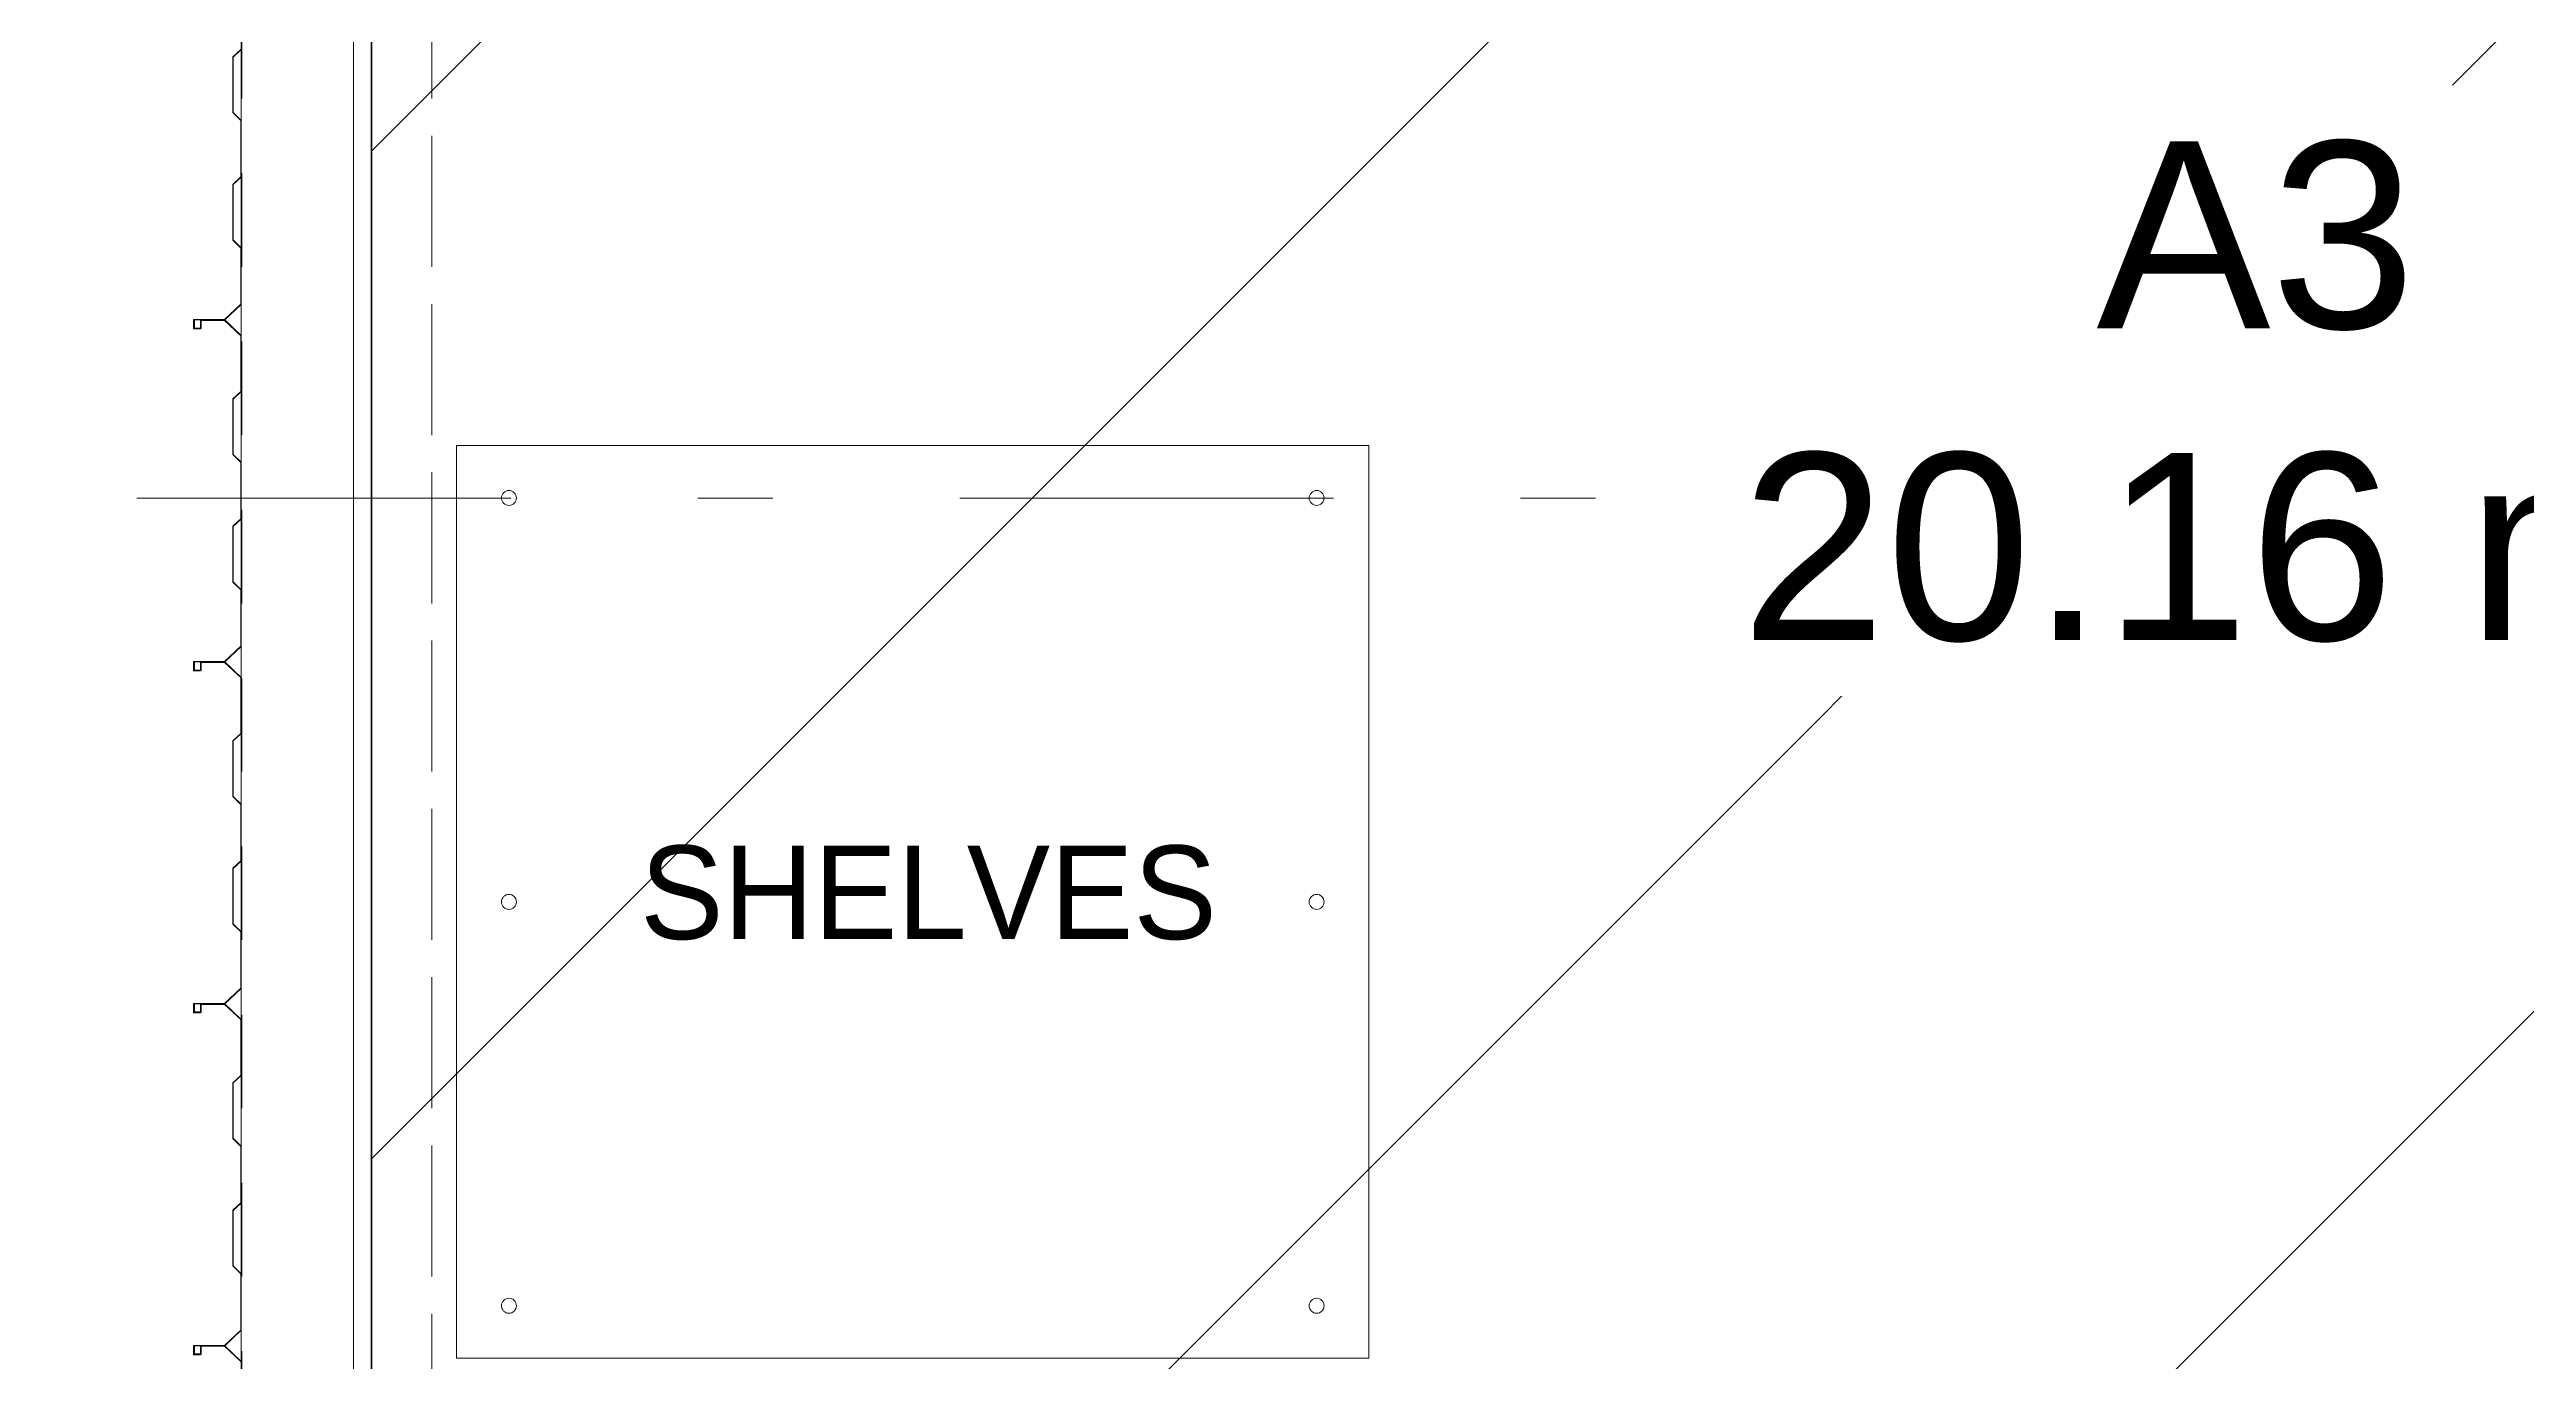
# Model space of a CAD drawing. Header units: metres. Extents: x 1.9 to 30.6, y -0.8 to 18.8.
# Drawn here: x 16.586 to 19.897, y 12.704 to 14.458 of the extents above; entities that cross this region are included whole.
import ezdxf

# ---------------------------------------------------------------- set-up
doc = ezdxf.new("R2010")
doc.units = ezdxf.units.M
doc.linetypes.add('Dash dot', pattern=[1.05, 0.5, -0.25, 0.05, -0.25])
doc.linetypes.add('Hidden', pattern=[0.2, 0.125, -0.075])
for name, color, linetype, lineweight in [('1', 7, 'Continuous', 18), ('A LARGUEROS', 7, 'Continuous', 9), ('A-CORTES', 7, 'Continuous', 18), ('A-DETL-GENF', 7, 'Continuous', 18), ('A-EJES', 7, 'Continuous', 18), ('A-MOBILIARIO', 7, 'Continuous', 18), ('A-MURO', 7, 'Continuous', 25), ('A-TEXTOS', 7, 'Continuous', 18), ('G-IMPT', 7, 'Continuous', 18)]:
    doc.layers.add(name, color=color, linetype=linetype, lineweight=lineweight)
for name, color, linetype in [('ATR-ACHURADO', 9, 'Continuous'), ('ATR-AREAS', 1, 'Continuous'), ('ATR-TEXTO', 1, 'Continuous')]:
    doc.layers.add(name, color=color, linetype=linetype)
doc.styles.add('Arial', font='arial.ttf', dxfattribs={"height": 2e-05})
doc.styles.add('Nirmala UI Semilight_6', font='', dxfattribs={"height": 0.125})
doc.styles.get('Nirmala UI Semilight_6').set_extended_font_data('Nirmala UI Semilight')

# ---------------------------------------------------------------- blocks, each defined once
blk = doc.blocks.new('MontenC-Calibre14-GMI 1 - MONTEN _C_ 10_ CAL14 CON CLIPS A COLUMNA-1578772-N_P_T_')
at = {"layer": 'A LARGUEROS', "linetype": 'Hidden', "lineweight": 5}
for p, q in [((-4.0064, 0.127), (3.8187, 0.127)), ((3.8187, 0.127), (-4.0064, 0.127)), ((3.8187, -0.127), (-4.0064, -0.127)), ((3.8187, -0.127), (-4.0064, -0.127))]:
    blk.add_line(p, q, dxfattribs=at)
blk = doc.blocks.new('MontenC-Calibre14-GMI 1 - MONTEN _C_ 10_ CAL14 CON CLIPS A COLUMNA-1578773-N_P_T_')
at = {"layer": 'A LARGUEROS', "linetype": 'Hidden', "lineweight": 5}
for p, q in [((-3.9631, 0.127), (3.862, 0.127)), ((3.862, 0.127), (-3.9631, 0.127)), ((3.862, -0.127), (-3.9631, -0.127)), ((3.862, -0.127), (-3.9631, -0.127))]:
    blk.add_line(p, q, dxfattribs=at)
blk = doc.blocks.new('MontenC-Calibre14-GMI 1 - MONTEN _C_ 10_ CAL14 CON CLIPS A COLUMNA-1578774-N_P_T_')
at = {"layer": 'A LARGUEROS', "linetype": 'Hidden', "lineweight": 5}
for p, q in [((-3.9606, 0.127), (3.8645, 0.127)), ((3.8645, 0.127), (-3.9606, 0.127)), ((3.8645, -0.127), (-3.9606, -0.127)), ((3.8645, -0.127), (-3.9606, -0.127))]:
    blk.add_line(p, q, dxfattribs=at)
blk = doc.blocks.new('Biblioteca con montantes - 1220 x 1220 x 2000 mm-1596858-N_P_T_')
at = {"layer": 'A-DETL-GENF'}
for centre in [(-0.54, 1.15), (0, 1.15), (0.54, 1.15), (-0.54, 0.07), (0, 0.07), (0.54, 0.07)]:
    blk.add_circle(centre, 0.01, dxfattribs=at)
at = {"layer": 'A-MOBILIARIO', "color": 9, "lineweight": 20, "true_color": 0xc0c0c0}
for p, q in [((-0.61, 1.22), (0.61, 1.22)), ((-0.61, 0), (-0.61, 1.22)), ((0.61, 1.22), (0.61, 0)), ((0.61, 0), (-0.61, 0))]:
    blk.add_line(p, q, dxfattribs=at)
blk = doc.blocks.new('Lamina_Laminación_KR18 - Lamina_Laminación_KR18-V72-N_P_T_')
at = {"layer": 'G-IMPT', "color": 3, "true_color": 0x00ff00, "char_height": 0.00002, "attachment_point": 2, "line_spacing_factor": 0.941778, "style": 'Arial'}
for s, insert, width, rotation in [('45,72', (-0.1592, 0.0244), 0.0000837, 180), ('6,4', (-0.1589, 0.0245), 0.0000465, 90)]:
    blk.add_mtext(s, dxfattribs=dict(at, insert=insert, width=width, rotation=rotation))
blk = doc.blocks.new('Lamina_Laminación_KR18 - Lamina_Laminación_KR18-V73-N_P_T_')
at = {"layer": 'G-IMPT', "color": 3, "true_color": 0x00ff00, "char_height": 0.00002, "attachment_point": 2, "line_spacing_factor": 0.941778, "style": 'Arial'}
for s, insert, width, rotation in [('45,72', (-0.1592, 0.0244), 0.0000837, 180), ('6,4', (-0.1589, 0.0245), 0.0000465, 90)]:
    blk.add_mtext(s, dxfattribs=dict(at, insert=insert, width=width, rotation=rotation))
blk = doc.blocks.new('Lamina_Laminación_KR18 - Lamina_Laminación_KR18-V74-N_P_T_')
at = {"layer": 'G-IMPT', "color": 3, "true_color": 0x00ff00, "char_height": 0.00002, "attachment_point": 2, "line_spacing_factor": 0.941778, "style": 'Arial'}
for s, insert, width, rotation in [('45,72', (-0.1592, 0.0244), 0.0000837, 180), ('6,4', (-0.1589, 0.0245), 0.0000465, 90)]:
    blk.add_mtext(s, dxfattribs=dict(at, insert=insert, width=width, rotation=rotation))

msp = doc.modelspace()

# ---------------------------------------------------------------- hatches: boundary and pattern name
at = {"layer": 'ATR-ACHURADO'}
h = msp.add_hatch(dxfattribs=at)
h.set_pattern_fill('ANSI31', scale=0.3)
h.paths.add_polyline_path([(17.016, 12), (22.056, 12), (22.056, 16), (17.016, 16)])

# ---------------------------------------------------------------- linework, layer by layer
at = {"color": 6}
msp.add_lwpolyline([(17.016, 16), (17.016, 0), (27.0929, 0)], dxfattribs=at)
at = {"layer": '1'}
for p, q in [((16.842, 14.4577), (16.842, 14.5328)), ((16.8414, 14.458), (16.8307, 14.4481)), ((16.8307, 14.4481), (16.8307, 14.3736)), ((16.8313, 14.4478), (16.842, 14.4577)), ((16.8313, 14.3738), (16.8313, 14.4478)), ((16.842, 14.3632), (16.8313, 14.3738)), ((16.8307, 14.3736), (16.8414, 14.363)), ((16.8414, 14.363), (16.8414, 14.2875)), ((16.842, 14.2873), (16.842, 14.3632)), ((16.8414, 14.2875), (16.8307, 14.2776)), ((16.8307, 14.2776), (16.8307, 14.2031)), ((16.8313, 14.2774), (16.842, 14.2873)), ((16.8313, 14.2034), (16.8313, 14.2774)), ((16.8307, 14.2031), (16.8414, 14.1925)), ((16.842, 14.1928), (16.8313, 14.2034)), ((16.8414, 14.1925), (16.8414, 14.1173)), ((16.842, 14.1171), (16.842, 14.1928)), ((16.8414, 14.1173), (16.8195, 14.0969)), ((16.8198, 14.0963), (16.842, 14.1171)), ((16.8195, 14.0969), (16.778, 14.0969)), ((16.778, 14.0969), (16.778, 14.0843)), ((16.778, 14.0843), (16.7876, 14.0843)), ((16.7792, 14.0957), (16.7786, 14.0963)), ((16.7786, 14.0963), (16.7786, 14.0849)), ((16.7786, 14.0849), (16.7786, 14.0963)), ((16.7786, 14.0963), (16.8198, 14.0963)), ((16.7786, 14.0849), (16.7883, 14.0849)), ((16.7883, 14.0849), (16.7786, 14.0849)), ((16.7792, 14.0855), (16.7792, 14.0957)), ((16.7876, 14.0855), (16.7792, 14.0855)), ((16.8198, 14.0963), (16.7876, 14.0963)), ((16.7876, 14.0963), (16.7876, 14.0855)), ((16.7876, 14.0843), (16.7883, 14.0849)), ((16.7883, 14.0849), (16.7883, 14.0957)), ((16.7883, 14.0957), (16.8195, 14.0957)), ((16.8195, 14.0957), (16.8414, 14.0753)), ((16.842, 14.0756), (16.8198, 14.0963)), ((16.842, 14.0005), (16.842, 14.0756)), ((16.8414, 14.0753), (16.8414, 14.0008)), ((16.8414, 14.0008), (16.8307, 13.9909)), ((16.8307, 13.9909), (16.8307, 13.9164)), ((16.8313, 13.9906), (16.842, 14.0005)), ((16.8313, 13.9166), (16.8313, 13.9906)), ((16.8307, 13.9164), (16.8414, 13.9058)), ((16.842, 13.906), (16.8313, 13.9166)), ((16.8414, 13.9058), (16.8414, 13.8303)), ((16.842, 13.8301), (16.842, 13.906)), ((16.8414, 13.8303), (16.8307, 13.8204)), ((16.8307, 13.8204), (16.8307, 13.7459)), ((16.8313, 13.8202), (16.842, 13.8301)), ((16.8313, 13.7462), (16.8313, 13.8202)), ((16.8307, 13.7459), (16.8414, 13.7353)), ((16.842, 13.7356), (16.8313, 13.7462)), ((16.8414, 13.7353), (16.8414, 13.6601)), ((16.842, 13.6599), (16.842, 13.7356)), ((16.8414, 13.6601), (16.8195, 13.6397)), ((16.8198, 13.6391), (16.842, 13.6599)), ((16.8195, 13.6397), (16.778, 13.6397)), ((16.778, 13.6397), (16.778, 13.6271)), ((16.778, 13.6271), (16.7876, 13.6271)), ((16.7792, 13.6385), (16.7786, 13.6391)), ((16.7786, 13.6391), (16.7786, 13.6277)), ((16.7786, 13.6277), (16.7786, 13.6391)), ((16.7786, 13.6391), (16.8198, 13.6391)), ((16.7786, 13.6277), (16.7883, 13.6277)), ((16.7883, 13.6277), (16.7786, 13.6277)), ((16.7792, 13.6283), (16.7792, 13.6385)), ((16.7876, 13.6283), (16.7792, 13.6283)), ((16.8198, 13.6391), (16.7876, 13.6391)), ((16.7876, 13.6391), (16.7876, 13.6283)), ((16.7876, 13.6271), (16.7883, 13.6277)), ((16.7883, 13.6277), (16.7883, 13.6385)), ((16.7883, 13.6385), (16.8195, 13.6385)), ((16.8195, 13.6385), (16.8414, 13.6181)), ((16.842, 13.6184), (16.8198, 13.6391)), ((16.8414, 13.6181), (16.8414, 13.5436)), ((16.842, 13.5433), (16.842, 13.6184)), ((16.8414, 13.5436), (16.8307, 13.5337)), ((16.8307, 13.5337), (16.8307, 13.4592)), ((16.8313, 13.5334), (16.842, 13.5433)), ((16.8313, 13.4594), (16.8313, 13.5334)), ((16.8307, 13.4592), (16.8414, 13.4486)), ((16.842, 13.4488), (16.8313, 13.4594)), ((16.8414, 13.4486), (16.8414, 13.3731)), ((16.842, 13.3729), (16.842, 13.4488)), ((16.8414, 13.3731), (16.8307, 13.3632)), ((16.8307, 13.3632), (16.8307, 13.2887)), ((16.8313, 13.363), (16.842, 13.3729)), ((16.8313, 13.289), (16.8313, 13.363)), ((16.8307, 13.2887), (16.8414, 13.2781)), ((16.842, 13.2784), (16.8313, 13.289)), ((16.8414, 13.2781), (16.8414, 13.2029)), ((16.842, 13.2027), (16.842, 13.2784)), ((16.8195, 13.1825), (16.778, 13.1825)), ((16.778, 13.1825), (16.778, 13.1699)), ((16.7792, 13.1813), (16.7786, 13.1819)), ((16.7786, 13.1819), (16.7786, 13.1705)), ((16.7786, 13.1705), (16.7786, 13.1819)), ((16.7786, 13.1819), (16.8198, 13.1819)), ((16.7792, 13.1711), (16.7792, 13.1813)), ((16.8198, 13.1819), (16.7876, 13.1819)), ((16.7876, 13.1819), (16.7876, 13.1711)), ((16.7883, 13.1705), (16.7883, 13.1813)), ((16.7883, 13.1813), (16.8195, 13.1813)), ((16.8414, 13.2029), (16.8195, 13.1825)), ((16.8195, 13.1813), (16.8414, 13.1609)), ((16.8198, 13.1819), (16.842, 13.2027)), ((16.842, 13.1612), (16.8198, 13.1819)), ((16.778, 13.1699), (16.7876, 13.1699)), ((16.7786, 13.1705), (16.7883, 13.1705)), ((16.7883, 13.1705), (16.7786, 13.1705)), ((16.7876, 13.1711), (16.7792, 13.1711)), ((16.7876, 13.1699), (16.7883, 13.1705)), ((16.8414, 13.1609), (16.8414, 13.0864)), ((16.842, 13.0861), (16.842, 13.1612)), ((16.8414, 13.0864), (16.8307, 13.0765)), ((16.8313, 13.0762), (16.842, 13.0861)), ((16.8307, 13.0765), (16.8307, 13.002)), ((16.8313, 13.0022), (16.8313, 13.0762)), ((16.8307, 13.002), (16.8414, 12.9914)), ((16.842, 12.9916), (16.8313, 13.0022)), ((16.8414, 12.9914), (16.8414, 12.9159)), ((16.842, 12.9157), (16.842, 12.9916)), ((16.8414, 12.9159), (16.8307, 12.906)), ((16.8307, 12.906), (16.8307, 12.8315)), ((16.8313, 12.9058), (16.842, 12.9157)), ((16.8313, 12.8318), (16.8313, 12.9058)), ((16.8307, 12.8315), (16.8414, 12.8209)), ((16.842, 12.8212), (16.8313, 12.8318)), ((16.8414, 12.8209), (16.8414, 12.7457)), ((16.842, 12.7455), (16.842, 12.8212)), ((16.8195, 12.7253), (16.778, 12.7253)), ((16.778, 12.7253), (16.778, 12.7127)), ((16.7792, 12.7241), (16.7786, 12.7247)), ((16.7786, 12.7247), (16.7786, 12.7133)), ((16.7786, 12.7133), (16.7786, 12.7247)), ((16.7786, 12.7247), (16.8198, 12.7247)), ((16.7792, 12.7139), (16.7792, 12.7241)), ((16.8198, 12.7247), (16.7876, 12.7247)), ((16.7876, 12.7247), (16.7876, 12.7139)), ((16.7883, 12.7133), (16.7883, 12.7241)), ((16.7883, 12.7241), (16.8195, 12.7241)), ((16.8414, 12.7457), (16.8195, 12.7253)), ((16.8195, 12.7241), (16.8414, 12.7037)), ((16.8198, 12.7247), (16.842, 12.7455)), ((16.842, 12.704), (16.8198, 12.7247)), ((16.778, 12.7127), (16.7876, 12.7127)), ((16.7786, 12.7133), (16.7883, 12.7133)), ((16.7883, 12.7133), (16.7786, 12.7133)), ((16.7876, 12.7139), (16.7792, 12.7139)), ((16.7876, 12.7127), (16.7883, 12.7133)), ((16.842, 12.6289), (16.842, 12.704))]:
    msp.add_line(p, q, dxfattribs=at)
at = {"layer": 'A-CORTES', "color": 9, "linetype": 'Dash dot', "lineweight": 5, "true_color": 0xc0c0c0}
msp.add_line((14.5025, 13.858), (28.4339, 13.858), dxfattribs=at)
at = {"layer": 'A-EJES', "color": 253, "linetype": 'Dash dot', "true_color": 0xaaaaaa}
msp.add_line((17.016, 17.24), (17.016, 8.6083), dxfattribs=at)
at = {"layer": 'A-MURO', "color": 9, "lineweight": 18, "true_color": 0xc0c0c0}
for p, q in [((16.992, 15.9365), (16.992, 8.0635)), ((16.842, 14.3632), (16.842, 14.4577)), ((16.842, 14.1928), (16.842, 14.2873)), ((16.842, 14.0756), (16.842, 14.1171)), ((16.842, 13.906), (16.842, 14.0005)), ((16.842, 13.7356), (16.842, 13.8301)), ((16.842, 13.6184), (16.842, 13.6599)), ((16.842, 13.4488), (16.842, 13.5433)), ((16.842, 13.2784), (16.842, 13.3729)), ((16.842, 13.1612), (16.842, 13.2027)), ((16.842, 12.9916), (16.842, 13.0861)), ((16.842, 12.8212), (16.842, 12.9157)), ((16.842, 12.704), (16.842, 12.7455))]:
    msp.add_line(p, q, dxfattribs=at)
at = {"layer": 'ATR-AREAS', "lineweight": 35}
msp.add_lwpolyline([(17.016, 12), (22.056, 12), (22.056, 16), (17.016, 16)], close=True, dxfattribs=at)

# ---------------------------------------------------------------- block references
at = {"layer": 'A LARGUEROS', "linetype": 'Hidden', "lineweight": 5, "rotation": 269.9999999999999}
for name, p in [('MontenC-Calibre14-GMI 1 - MONTEN _C_ 10_ CAL14 CON CLIPS A COLUMNA-1578772-N_P_T_', (16.9698, 11.9111)), ('MontenC-Calibre14-GMI 1 - MONTEN _C_ 10_ CAL14 CON CLIPS A COLUMNA-1578772-N_P_T_', (16.9698, 11.9111)), ('MontenC-Calibre14-GMI 1 - MONTEN _C_ 10_ CAL14 CON CLIPS A COLUMNA-1578772-N_P_T_', (16.9698, 11.9111)), ('MontenC-Calibre14-GMI 1 - MONTEN _C_ 10_ CAL14 CON CLIPS A COLUMNA-1578772-N_P_T_', (16.9698, 11.9111)), ('MontenC-Calibre14-GMI 1 - MONTEN _C_ 10_ CAL14 CON CLIPS A COLUMNA-1578773-N_P_T_', (16.9698, 11.9545)), ('MontenC-Calibre14-GMI 1 - MONTEN _C_ 10_ CAL14 CON CLIPS A COLUMNA-1578774-N_P_T_', (16.9698, 11.957)), ('MontenC-Calibre14-GMI 1 - MONTEN _C_ 10_ CAL14 CON CLIPS A COLUMNA-1578774-N_P_T_', (16.9698, 11.957))]:
    msp.add_blockref(name, p, dxfattribs=at)
at = {"layer": 'A-DETL-GENF', "rotation": 89.99999999999991}
msp.add_blockref('Biblioteca con montantes - 1220 x 1220 x 2000 mm-1596858-N_P_T_', (18.3498, 13.3183), dxfattribs=at)
at = {"layer": 'G-IMPT', "rotation": 270}
for name, p in [('Lamina_Laminación_KR18 - Lamina_Laminación_KR18-V74-N_P_T_', (16.842, 13.868)), ('Lamina_Laminación_KR18 - Lamina_Laminación_KR18-V73-N_P_T_', (16.842, 13.4108)), ('Lamina_Laminación_KR18 - Lamina_Laminación_KR18-V72-N_P_T_', (16.842, 12.9536))]:
    msp.add_blockref(name, p, dxfattribs=at)

# ---------------------------------------------------------------- texts
at = {"layer": 'A-TEXTOS', "insert": (17.3753, 13.3936), "char_height": 0.125, "width": 0.809704, "attachment_point": 1, "style": 'Nirmala UI Semilight_6'}
msp.add_mtext('SHELVES', dxfattribs=at)

# ---------------------------------------------------------------- next in the draw order: texts
at = {"layer": 'ATR-TEXTO', "insert": (19.536, 14), "char_height": 0.25, "attachment_point": 5, "style": 'Arial', "bg_fill": 3, "box_fill_scale": 1.3, "bg_fill_color": 0}
msp.add_mtext('A3\\P20.16 m²', dxfattribs=at)

doc.saveas('drawing.dxf')
